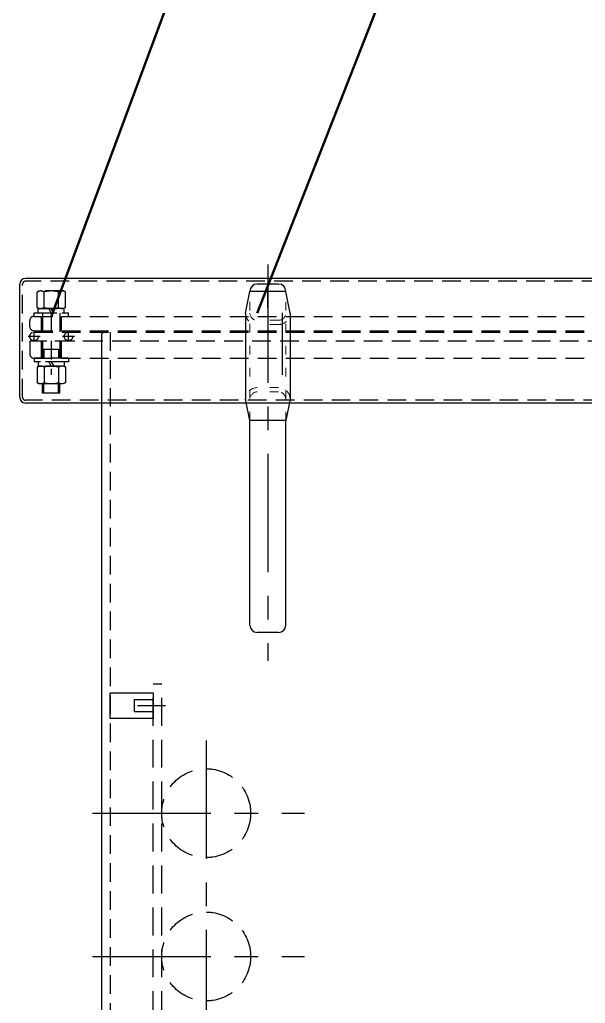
# Model space of a CAD drawing. Header units: millimetres. Extents: x 226184 to 236274, y -181921 to -175474.
# Drawn here: x 230571 to 230965, y -176937 to -176250 of the extents above; entities that cross this region are included whole.
import ezdxf

# ---------------------------------------------------------------- set-up
doc = ezdxf.new("R2010")
doc.units = ezdxf.units.MM
doc.header["$LTSCALE"] = 13
for name, pattern in [('ACAD_ISO03W100', [1.18, 0.47, -0.71]), ('CENTERX2', [101.6, 63.5, -12.7, 12.7, -12.7]), ('DASHED', [0.75, 0.5, -0.25])]:
    doc.linetypes.add(name, pattern=pattern)
for name, color, linetype in [('1', 4, 'Continuous'), ('4虚线层', 6, 'DASHED'), ('粗实线', 4, 'Continuous')]:
    doc.layers.add(name, color=color, linetype=linetype)
doc.layers.add('标注、文本', color=3, linetype='Continuous', lineweight=25)

# ---------------------------------------------------------------- blocks, each defined once
blk = doc.blocks.new('A$C3F113F42')
at = {"layer": '1', "color": 1, "linetype": 'CENTERX2', "lineweight": -3, "ltscale": 0.1}
for p, q in [((84.75, 340.79), (84.75, 30.31)), ((5.5, 290), (153.35, 290)), ((5.5, 190), (153.35, 190)), ((0, 90), (155.71, 90))]:
    blk.add_line(p, q, dxfattribs=at)
at = {"layer": '4虚线层', "ltscale": 3}
for p, q in [((53.75, 380), (47.75, 380)), ((47.75, 0), (47.75, 380)), ((53.75, 0), (53.75, 380)), ((36.98, 365), (62.09, 365)), ((36.98, 15), (62.09, 15)), ((47.75, 0), (53.75, 0))]:
    blk.add_line(p, q, dxfattribs=at)
at = {"layer": '4虚线层', "ltscale": 5}
for points in [[(17.75, 373.87), (47.75, 373.87), (47.75, 356.13), (17.75, 356.13)], [(17.75, 373.87), (47.75, 373.87), (47.75, 356.13), (17.75, 356.13)], [(17.75, 23.87), (47.75, 23.87), (47.75, 6.13), (17.75, 6.13)], [(17.75, 23.87), (47.75, 23.87), (47.75, 6.13), (17.75, 6.13)]]:
    blk.add_lwpolyline(points, close=True, dxfattribs=at)
at = {"layer": '4虚线层', "ltscale": 3}
for points in [[(34.78, 369.33), (47.75, 369.33), (47.75, 360.67), (34.78, 360.67)], [(34.78, 369.33), (47.75, 369.33), (47.75, 360.67), (34.78, 360.67)], [(34.78, 19.33), (47.75, 19.33), (47.75, 10.67), (34.78, 10.67)], [(34.78, 19.33), (47.75, 19.33), (47.75, 10.67), (34.78, 10.67)]]:
    blk.add_lwpolyline(points, close=True, dxfattribs=at)
for centre in [(84.75, 290), (84.75, 190), (84.75, 90)]:
    blk.add_circle(centre, 31, dxfattribs=at)

msp = doc.modelspace()

# ---------------------------------------------------------------- linework, layer by layer
at = {"layer": '1', "color": 1, "linetype": 'CENTERX2', "lineweight": -3, "ltscale": 0.1}
for p, q in [((230743.955, -176421.285), (230743.955, -176697.75)), ((230753.955, -176454.981), (230753.955, -176498.249))]:
    msp.add_line(p, q, dxfattribs=at)
at = {"layer": '1'}
msp.add_line((230744.03, -176451.153), (230744.03, -176440.488), dxfattribs=at)
at = {"layer": '4虚线层', "ltscale": 2}
for p, q in [((230572.955, -176513.898), (230572.955, -176434.915)), ((231209.955, -176432.915), (230574.955, -176432.915)), ((230583.03, -176440.488), (230584.36, -176439.72)), ((230583.03, -176451.153), (230583.03, -176440.488)), ((230601.55, -176439.72), (230584.36, -176439.72)), ((230587.993, -176451.153), (230587.993, -176440.488)), ((230597.918, -176451.153), (230597.918, -176440.488)), ((230602.88, -176440.488), (230601.55, -176439.72)), ((230602.88, -176451.153), (230602.88, -176440.488)), ((230583.03, -176451.153), (230584.36, -176451.92)), ((230583.955, -176454.92), (230583.955, -176451.92)), ((230583.955, -176451.92), (230601.955, -176451.92)), ((230601.55, -176451.92), (230584.36, -176451.92)), ((230592.955, -176454.92), (230591.255, -176451.92)), ((230594.655, -176454.92), (230592.955, -176451.92)), ((230602.88, -176451.153), (230601.55, -176451.92)), ((230601.955, -176454.92), (230601.955, -176451.92)), ((230580.955, -176457.42), (230580.955, -176454.92)), ((230580.955, -176454.92), (230604.955, -176454.92)), ((230580.955, -176457.42), (230604.955, -176457.42)), ((230580.955, -176457.42), (231213.955, -176457.42)), ((230583.955, -176454.92), (230601.955, -176454.92)), ((230585.955, -176457.42), (230585.955, -176467.42)), ((230586.955, -176455.138), (230586.955, -176480.638)), ((230592.955, -176454.981), (230592.955, -176498.249)), ((230598.955, -176455.138), (230598.955, -176480.638)), ((230599.955, -176457.42), (230599.955, -176467.42)), ((230604.955, -176457.42), (230604.955, -176454.92)), ((230577.955, -176464.42), (230577.955, -176460.42)), ((230577.955, -176464.42), (230577.955, -176460.42)), ((230585.14, -176471.42), (230576.771, -176471.42)), ((230580.955, -176467.42), (231213.955, -176467.42)), ((230580.955, -176474.659), (230580.955, -176468.182)), ((230580.955, -176468.42), (231213.955, -176468.42)), ((230580.955, -176468.42), (231213.955, -176468.42)), ((230609.14, -176471.42), (230600.771, -176471.42)), ((230604.955, -176474.659), (230604.955, -176468.182)), ((230633.955, -176468.42), (230633.955, -177882.976)), ((230627.955, -176474.638), (230577.955, -176474.638)), ((231213.955, -176474.638), (230577.955, -176474.638)), ((230577.955, -176474.638), (230577.955, -176483.638)), ((230585.955, -176474.638), (230585.955, -176486.638)), ((230599.955, -176474.638), (230599.955, -176486.638)), ((230598.955, -176480.638), (230586.955, -176480.638)), ((230586.955, -176480.638), (230586.955, -176486.638)), ((230587.855, -176480.638), (230587.855, -176486.638)), ((230598.055, -176480.638), (230598.055, -176486.638)), ((230598.955, -176480.638), (230598.955, -176486.638)), ((230580.955, -176486.638), (231213.955, -176486.638)), ((230604.955, -176486.638), (230580.955, -176486.638)), ((230580.955, -176486.638), (230580.955, -176489.138)), ((230604.955, -176489.138), (230580.955, -176489.138)), ((230583.03, -176492.906), (230584.36, -176492.138)), ((230583.03, -176492.906), (230583.03, -176503.571)), ((230601.955, -176489.138), (230583.955, -176489.138)), ((230583.955, -176489.138), (230583.955, -176492.138)), ((230601.955, -176492.138), (230583.955, -176492.138)), ((230584.36, -176492.138), (230601.55, -176492.138)), ((230587.993, -176492.906), (230587.993, -176503.571)), ((230591.255, -176489.138), (230592.955, -176492.138)), ((230592.955, -176489.138), (230594.655, -176492.138)), ((230597.918, -176492.906), (230597.918, -176503.571)), ((230602.88, -176492.906), (230601.55, -176492.138)), ((230601.955, -176489.138), (230601.955, -176492.138)), ((230602.88, -176492.906), (230602.88, -176503.571)), ((230604.955, -176486.638), (230604.955, -176489.138)), ((230583.03, -176503.571), (230584.36, -176504.338)), ((230584.36, -176504.338), (230601.55, -176504.338)), ((230586.955, -176511.08), (230586.955, -176504.338)), ((230587.855, -176511.08), (230587.855, -176504.338)), ((230598.055, -176511.08), (230598.055, -176504.338)), ((230598.955, -176511.08), (230598.955, -176504.338)), ((230602.88, -176503.571), (230601.55, -176504.338)), ((230598.955, -176511.08), (230586.955, -176511.08)), ((231210.955, -176515.898), (230574.955, -176515.898))]:
    msp.add_line(p, q, dxfattribs=at)
for centre in [(230580.955, -176471.42), (230604.955, -176471.42)]:
    msp.add_circle(centre, 3, dxfattribs=at)
for centre, radius, start, end in [((230574.955, -176434.915), 2, 90, 180), ((230585.566, -176444.289), 4.569, 57.914436, 123.704561), ((230592.955, -176457.72), 18, 73.996597, 106.003403), ((230600.345, -176444.289), 4.569, 56.295439, 122.085564), ((230585.566, -176447.352), 4.569, 236.295439, 302.558752), ((230592.955, -176433.92), 18, 253.996597, 286.003403), ((230600.345, -176447.352), 4.569, 237.914436, 303.704561), ((230580.955, -176460.42), 3, 90, 180), ((230580.955, -176460.42), 3, 90, 180), ((230580.955, -176464.42), 3, 180, 270), ((230580.955, -176464.42), 3, 180, 270), ((230629.955, -176470.638), 2, 90, 180), ((230580.955, -176483.638), 3, 180, 270), ((230585.566, -176496.707), 4.569, 57.914436, 123.704561), ((230592.955, -176510.138), 18, 73.996597, 106.003403), ((230600.345, -176496.707), 4.569, 56.295439, 122.558752), ((230585.566, -176499.77), 4.569, 236.295439, 302.085564), ((230592.955, -176486.338), 18, 253.996597, 286.003403), ((230600.345, -176499.77), 4.569, 237.914436, 303.704561), ((230574.955, -176513.898), 2, 180, 270)]:
    msp.add_arc(centre, radius, start, end, dxfattribs=at)
at = {"layer": '标注、文本', "color": 2, "linetype": 'ACAD_ISO03W100', "lineweight": 18}
for p, q in [((230731.455, -176530.156), (230731.455, -176439.915)), ((230756.455, -176530.156), (230756.455, -176439.915)), ((230751.455, -176460.156), (230736.455, -176460.156)), ((230751.455, -176463.156), (230736.455, -176463.156)), ((230751.455, -176507.156), (230736.455, -176507.156)), ((230751.455, -176510.156), (230736.455, -176510.156))]:
    msp.add_line(p, q, dxfattribs=at)
for centre, radius, start, end in [((230736.455, -176455.156), 8, 180, 270), ((230736.455, -176455.156), 5, 180, 270), ((230751.455, -176455.156), 5, 270, 0), ((230751.455, -176455.156), 8, 270, 0), ((230736.455, -176515.156), 8, 90, 180), ((230736.455, -176515.156), 5, 90, 180), ((230751.455, -176515.156), 8, 0, 90), ((230751.455, -176515.156), 5, 0, 90)]:
    msp.add_arc(centre, radius, start, end, dxfattribs=at)
at = {"layer": '粗实线', "lineweight": 50}
for p, q in [((230746.284, -176043.803), (230592.955, -176457.72)), ((230897.753, -176043.803), (230736.455, -176455.156))]:
    msp.add_line(p, q, dxfattribs=at)
at = {"layer": '粗实线', "lineweight": 30}
for p, q in [((231209.955, -176430.915), (230574.955, -176430.915)), ((230570.955, -176513.898), (230570.955, -176434.915)), ((230751.455, -176434.915), (230736.455, -176434.915)), ((230728.455, -176455.156), (230731.455, -176440.156)), ((230756.455, -176440.156), (230731.455, -176440.156)), ((230759.455, -176455.156), (230756.455, -176440.156)), ((230728.455, -176455.156), (230728.455, -176515.156)), ((230759.455, -176455.156), (230759.455, -176515.156)), ((230627.955, -176470.638), (230627.955, -177882.976)), ((231210.955, -176517.898), (230574.955, -176517.898)), ((230731.455, -176530.156), (230728.455, -176515.156)), ((230759.455, -176515.156), (230756.455, -176530.156)), ((230731.455, -176672.898), (230731.455, -176530.156)), ((230756.455, -176530.156), (230731.455, -176530.156)), ((230756.455, -176672.898), (230756.455, -176530.156)), ((230751.455, -176677.898), (230736.455, -176677.898))]:
    msp.add_line(p, q, dxfattribs=at)
for centre, radius, start, end in [((230574.955, -176434.915), 4, 90, 180), ((230736.455, -176439.915), 5, 90, 180), ((230751.455, -176439.915), 5, 0, 90), ((230574.955, -176513.898), 4, 180, 270), ((230736.455, -176672.898), 5, 180, 270), ((230751.455, -176672.898), 5, 270, 0)]:
    msp.add_arc(centre, radius, start, end, dxfattribs=at)

# ---------------------------------------------------------------- block references
at = {"layer": '标注、文本'}
msp.add_blockref('A$C3F113F42', (230616.207, -177093.977), dxfattribs=at)

doc.saveas('drawing.dxf')
